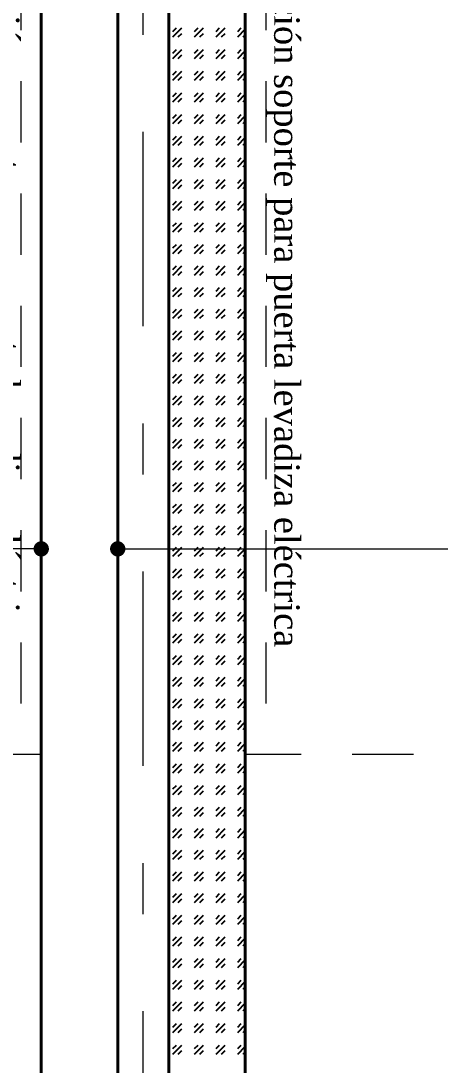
# Model space of a CAD drawing. Header units: inches. Extents: x 2908 to 3459, y -3172 to -55.
# Drawn here: x 3283.282 to 3284.105, y -139.908 to -137.861 of the extents above; entities that cross this region are included whole.
import ezdxf

# ---------------------------------------------------------------- set-up
doc = ezdxf.new("R2010")
doc.units = ezdxf.units.IN
doc.header["$MEASUREMENT"] = 0
doc.linetypes.add('ACAD_ISO02W100', pattern=[15, 12, -3])
doc.linetypes.add('DASHDOT', pattern=[25.4, 12.7, -6.35, 0, -6.35])
for name, color, linetype, lineweight in [('COTA', 1, 'Continuous', 9), ('E-EJES', 1, 'DASHDOT', 5), ('lineas proyectadas', 84, 'ACAD_ISO02W100', 18), ('muebles madera', 44, 'Continuous', 18), ('muros 2', 5, 'Continuous', 40), ('REFuerzo', 7, 'Continuous', 25)]:
    doc.layers.add(name, color=color, linetype=linetype, lineweight=lineweight)
doc.layers.add('TEXTO', color=4, linetype='Continuous')
doc.styles.add('Arial new', font='arial.ttf')
doc.styles.add('CONSTRUCTORA', font='times.ttf', dxfattribs={"height": 0.3})
doc.dimstyles.new('GUS', dxfattribs={"dimtxt": 0.1, "dimasz": 0.03, "dimexe": 0.05, "dimexo": 0.05, "dimgap": 0.005, "dimtad": 0, "dimzin": 1, "dimdsep": 46, "dimtxsty": 'Arial new', "dimblk": 'DOT', "dimcen": 0.01, "dimse1": 1, "dimse2": 1, "dimclrd": 1, "dimclre": 252, "dimclrt": 1, "dimaunit": 1, "dimadec": 0, "dimazin": 2, "dimtfac": 1, "dimtmove": 0, "dimatfit": 2, "dimldrblk": 'ARCHTICK', "dimfxl": 1, "dimlwd": -1, "dimlwe": -1, "dimarcsym": 1})

# ---------------------------------------------------------------- blocks, each defined once
blk = doc.blocks.new('_Dot')
at = {"color": 0, "linetype": 'ByBlock', "lineweight": -2}
blk.add_line((-0.5, 0), (-1, 0), dxfattribs=at)
at = {"color": 0, "linetype": 'ByBlock', "const_width": 0.5}
blk.add_lwpolyline([(-0.25, 0, 1), (0.25, 0, 1)], format="xyb", close=True, dxfattribs=at)
blk = doc.blocks.new('*D4350')
at = {"layer": 'COTA', "color": 1, "linetype": 'Continuous', "transparency": 16777216}
for p, q in [((3279.7508, -138.896), (3281.4104, -138.896)), ((3283.2922, -138.896), (3281.6798, -138.896))]:
    blk.add_line(p, q, dxfattribs=at)
at = {"layer": 'Defpoints', "color": 0, "transparency": 16777216}
for p in [(3279.7208, -137.3536, -1.031), (3283.3222, -137.4393, -1.031), (3279.7208, -138.896)]:
    blk.add_point(p, dxfattribs=at)
at = {"layer": 'COTA', "color": 1, "transparency": 16777216, "xscale": 0.03, "yscale": 0.03, "zscale": 0.03, "rotation": 180}
blk.add_blockref('_Dot', (3279.7208, -138.896), dxfattribs=at)
at = {"layer": 'COTA', "color": 1, "transparency": 16777216, "xscale": 0.03, "yscale": 0.03, "zscale": 0.03}
blk.add_blockref('_Dot', (3283.3222, -138.896), dxfattribs=at)
at = {"layer": 'COTA', "color": 1, "transparency": 16777216, "insert": (3281.5451, -138.896), "char_height": 0.1, "attachment_point": 5, "style": 'Arial new'}
blk.add_mtext('3.60', dxfattribs=at)
blk = doc.blocks.new('_ArchTick')
at = {"color": 0, "linetype": 'ByBlock', "const_width": 0.15}
blk.add_lwpolyline([(-0.5, -0.5), (0.5, 0.5)], dxfattribs=at)
blk = doc.blocks.new('*D4584')
at = {"layer": 'COTA', "color": 1, "linetype": 'Continuous', "transparency": 16777216}
for p, q in [((3283.5022, -138.896), (3284.8375, -138.896)), ((3286.4422, -138.896), (3285.1069, -138.896))]:
    blk.add_line(p, q, dxfattribs=at)
at = {"layer": 'Defpoints', "color": 0, "transparency": 16777216}
for p in [(3283.4722, -138.896), (3283.4722, -140.0753), (3286.4722, -140.4753)]:
    blk.add_point(p, dxfattribs=at)
at = {"layer": 'COTA', "color": 1, "transparency": 16777216, "xscale": 0.03, "yscale": 0.03, "zscale": 0.03, "rotation": 180}
blk.add_blockref('_Dot', (3283.4722, -138.896), dxfattribs=at)
at = {"layer": 'COTA', "color": 1, "transparency": 16777216, "xscale": 0.03, "yscale": 0.03, "zscale": 0.03}
blk.add_blockref('_Dot', (3286.4722, -138.896), dxfattribs=at)
at = {"layer": 'COTA', "color": 1, "transparency": 16777216, "insert": (3284.9722, -138.896), "char_height": 0.1, "attachment_point": 5, "style": 'Arial new'}
blk.add_mtext('3.00', dxfattribs=at)
blk = doc.blocks.new('*D4585')
at = {"layer": 'COTA', "color": 1, "linetype": 'Continuous', "transparency": 16777216}
for p, q in [((3283.052, -137.0693), (3283.052, -138.4226)), ((3283.052, -140.0453), (3283.052, -138.6919))]:
    blk.add_line(p, q, dxfattribs=at)
at = {"layer": 'Defpoints', "color": 0, "transparency": 16777216}
for p in [(3283.3222, -137.0393), (3283.052, -140.0753), (3283.3222, -140.0753)]:
    blk.add_point(p, dxfattribs=at)
at = {"layer": 'COTA', "color": 1, "transparency": 16777216, "xscale": 0.03, "yscale": 0.03, "zscale": 0.03}
for p, rotation in [((3283.052, -137.0393), 90), ((3283.052, -140.0753), 270)]:
    blk.add_blockref('_Dot', p, dxfattribs=dict(at, rotation=rotation))
at = {"layer": 'COTA', "color": 1, "transparency": 16777216, "insert": (3283.052, -138.5573), "char_height": 0.1, "attachment_point": 5, "rotation": 90, "style": 'Arial new'}
blk.add_mtext('3.04', dxfattribs=at)

msp = doc.modelspace()

# ---------------------------------------------------------------- linework, layer by layer
at = {"layer": 'E-EJES', "ltscale": 0.03}
msp.add_line((3283.5223, -145.3555), (3283.5223, -127.9331), dxfattribs=at)
at = {"layer": 'lineas proyectadas', "ltscale": 0.01}
for p, q in [((3283.2822, -137.0993), (3283.2822, -139.2993)), ((3283.7625, -137.0993), (3283.7625, -139.2993)), ((3283.3222, -139.2992), (3279.9805, -139.2993)), ((3286.4722, -139.2993), (3283.7225, -139.2993))]:
    msp.add_line(p, q, dxfattribs=at)
at = {"layer": 'muebles madera'}
msp.add_line((3283.7228, -140.0753), (3283.7228, -137.4393), dxfattribs=at)
at = {"layer": 'muros 2'}
for p, q in [((3283.3222, -137.5393), (3283.3222, -140.0753)), ((3283.4722, -137.5393), (3283.4722, -140.0753)), ((3283.5725, -137.5393), (3283.5725, -140.0753)), ((3283.7225, -137.5393), (3283.7225, -140.0753))]:
    msp.add_line(p, q, dxfattribs=at)
at = {"layer": 'REFuerzo'}
for p, q in [((3283.5802, -137.8924), (3283.5979, -137.8747)), ((3283.5802, -137.8818), (3283.5872, -137.8747)), ((3283.6226, -137.8924), (3283.6403, -137.8747)), ((3283.6226, -137.8818), (3283.6297, -137.8747)), ((3283.665, -137.8924), (3283.6827, -137.8747)), ((3283.665, -137.8818), (3283.6721, -137.8747)), ((3283.7075, -137.8818), (3283.7145, -137.8747)), ((3283.7075, -137.8924), (3283.7225, -137.8773)), ((3283.5908, -137.8924), (3283.5979, -137.8853)), ((3283.6332, -137.8924), (3283.6403, -137.8853)), ((3283.6756, -137.8924), (3283.6827, -137.8853)), ((3283.7181, -137.8924), (3283.7225, -137.8879)), ((3283.5802, -137.9348), (3283.5979, -137.9171)), ((3283.5802, -137.9242), (3283.5872, -137.9171)), ((3283.6226, -137.9348), (3283.6403, -137.9171)), ((3283.6226, -137.9242), (3283.6297, -137.9171)), ((3283.665, -137.9348), (3283.6827, -137.9171)), ((3283.665, -137.9242), (3283.6721, -137.9171)), ((3283.7075, -137.9242), (3283.7145, -137.9171)), ((3283.7075, -137.9348), (3283.7225, -137.9198)), ((3283.5908, -137.9348), (3283.5979, -137.9277)), ((3283.6332, -137.9348), (3283.6403, -137.9277)), ((3283.6756, -137.9348), (3283.6827, -137.9277)), ((3283.7181, -137.9348), (3283.7225, -137.9304)), ((3283.5802, -137.9772), (3283.5979, -137.9596)), ((3283.5802, -137.9666), (3283.5872, -137.9596)), ((3283.6226, -137.9772), (3283.6403, -137.9596)), ((3283.6226, -137.9666), (3283.6297, -137.9596)), ((3283.665, -137.9772), (3283.6827, -137.9596)), ((3283.665, -137.9666), (3283.6721, -137.9596)), ((3283.7075, -137.9666), (3283.7145, -137.9596)), ((3283.5908, -137.9772), (3283.5979, -137.9702)), ((3283.6332, -137.9772), (3283.6403, -137.9702)), ((3283.6756, -137.9772), (3283.6827, -137.9702)), ((3283.7075, -137.9772), (3283.7225, -137.9622)), ((3283.7181, -137.9772), (3283.7225, -137.9728)), ((3283.5802, -138.0197), (3283.5979, -138.002)), ((3283.5802, -138.0091), (3283.5872, -138.002)), ((3283.5908, -138.0197), (3283.5979, -138.0126)), ((3283.6226, -138.0197), (3283.6403, -138.002)), ((3283.6226, -138.0091), (3283.6297, -138.002)), ((3283.6332, -138.0197), (3283.6403, -138.0126)), ((3283.665, -138.0197), (3283.6827, -138.002)), ((3283.665, -138.0091), (3283.6721, -138.002)), ((3283.6756, -138.0197), (3283.6827, -138.0126)), ((3283.7075, -138.0091), (3283.7145, -138.002)), ((3283.7075, -138.0197), (3283.7225, -138.0046)), ((3283.7181, -138.0197), (3283.7225, -138.0152)), ((3283.5802, -138.0621), (3283.5979, -138.0444)), ((3283.5802, -138.0515), (3283.5872, -138.0444)), ((3283.5908, -138.0621), (3283.5979, -138.055)), ((3283.6226, -138.0621), (3283.6403, -138.0444)), ((3283.6226, -138.0515), (3283.6297, -138.0444)), ((3283.6332, -138.0621), (3283.6403, -138.055)), ((3283.665, -138.0621), (3283.6827, -138.0444)), ((3283.665, -138.0515), (3283.6721, -138.0444)), ((3283.6756, -138.0621), (3283.6827, -138.055)), ((3283.7075, -138.0515), (3283.7145, -138.0444)), ((3283.7075, -138.0621), (3283.7225, -138.047)), ((3283.7181, -138.0621), (3283.7225, -138.0576)), ((3283.5802, -138.1045), (3283.5979, -138.0868)), ((3283.5802, -138.0939), (3283.5872, -138.0868)), ((3283.5908, -138.1045), (3283.5979, -138.0974)), ((3283.6226, -138.1045), (3283.6403, -138.0868)), ((3283.6226, -138.0939), (3283.6297, -138.0868)), ((3283.6332, -138.1045), (3283.6403, -138.0974)), ((3283.665, -138.1045), (3283.6827, -138.0868)), ((3283.665, -138.0939), (3283.6721, -138.0868)), ((3283.6756, -138.1045), (3283.6827, -138.0974)), ((3283.7075, -138.0939), (3283.7145, -138.0868)), ((3283.7075, -138.1045), (3283.7225, -138.0895)), ((3283.7181, -138.1045), (3283.7225, -138.1001)), ((3283.5802, -138.1469), (3283.5979, -138.1293)), ((3283.5802, -138.1363), (3283.5872, -138.1293)), ((3283.5908, -138.1469), (3283.5979, -138.1399)), ((3283.6226, -138.1469), (3283.6403, -138.1293)), ((3283.6226, -138.1363), (3283.6297, -138.1293)), ((3283.6332, -138.1469), (3283.6403, -138.1399)), ((3283.665, -138.1469), (3283.6827, -138.1293)), ((3283.665, -138.1363), (3283.6721, -138.1293)), ((3283.6756, -138.1469), (3283.6827, -138.1399)), ((3283.7075, -138.1363), (3283.7145, -138.1293)), ((3283.7075, -138.1469), (3283.7225, -138.1319)), ((3283.7181, -138.1469), (3283.7225, -138.1425)), ((3283.5802, -138.1894), (3283.5979, -138.1717)), ((3283.5802, -138.1788), (3283.5872, -138.1717)), ((3283.5908, -138.1894), (3283.5979, -138.1823)), ((3283.6226, -138.1894), (3283.6403, -138.1717)), ((3283.6226, -138.1788), (3283.6297, -138.1717)), ((3283.6332, -138.1894), (3283.6403, -138.1823)), ((3283.665, -138.1894), (3283.6827, -138.1717)), ((3283.665, -138.1788), (3283.6721, -138.1717)), ((3283.6756, -138.1894), (3283.6827, -138.1823)), ((3283.7075, -138.1788), (3283.7145, -138.1717)), ((3283.7075, -138.1894), (3283.7225, -138.1743)), ((3283.7181, -138.1894), (3283.7225, -138.1849)), ((3283.5802, -138.2318), (3283.5979, -138.2141)), ((3283.5802, -138.2212), (3283.5872, -138.2141)), ((3283.5908, -138.2318), (3283.5979, -138.2247)), ((3283.6226, -138.2318), (3283.6403, -138.2141)), ((3283.6226, -138.2212), (3283.6297, -138.2141)), ((3283.6332, -138.2318), (3283.6403, -138.2247)), ((3283.665, -138.2318), (3283.6827, -138.2141)), ((3283.665, -138.2212), (3283.6721, -138.2141)), ((3283.6756, -138.2318), (3283.6827, -138.2247)), ((3283.7075, -138.2212), (3283.7145, -138.2141)), ((3283.7075, -138.2318), (3283.7225, -138.2167)), ((3283.7181, -138.2318), (3283.7225, -138.2273)), ((3283.5802, -138.2742), (3283.5979, -138.2565)), ((3283.5802, -138.2636), (3283.5872, -138.2565)), ((3283.5908, -138.2742), (3283.5979, -138.2672)), ((3283.6226, -138.2742), (3283.6403, -138.2565)), ((3283.6226, -138.2636), (3283.6297, -138.2565)), ((3283.6332, -138.2742), (3283.6403, -138.2672)), ((3283.665, -138.2742), (3283.6827, -138.2565)), ((3283.665, -138.2636), (3283.6721, -138.2565)), ((3283.6756, -138.2742), (3283.6827, -138.2672)), ((3283.7075, -138.2636), (3283.7145, -138.2565)), ((3283.7075, -138.2742), (3283.7225, -138.2592)), ((3283.7181, -138.2742), (3283.7225, -138.2698)), ((3283.5802, -138.3167), (3283.5979, -138.299)), ((3283.5802, -138.306), (3283.5872, -138.299)), ((3283.6226, -138.3167), (3283.6403, -138.299)), ((3283.6226, -138.306), (3283.6297, -138.299)), ((3283.665, -138.3167), (3283.6827, -138.299)), ((3283.665, -138.306), (3283.6721, -138.299)), ((3283.7075, -138.306), (3283.7145, -138.299)), ((3283.7075, -138.3167), (3283.7225, -138.3016)), ((3283.5908, -138.3167), (3283.5979, -138.3096)), ((3283.6332, -138.3167), (3283.6403, -138.3096)), ((3283.6756, -138.3167), (3283.6827, -138.3096)), ((3283.7181, -138.3167), (3283.7225, -138.3122)), ((3283.5802, -138.3591), (3283.5979, -138.3414)), ((3283.5802, -138.3485), (3283.5872, -138.3414)), ((3283.6226, -138.3591), (3283.6403, -138.3414)), ((3283.6226, -138.3485), (3283.6297, -138.3414)), ((3283.665, -138.3591), (3283.6827, -138.3414)), ((3283.665, -138.3485), (3283.6721, -138.3414)), ((3283.7075, -138.3485), (3283.7145, -138.3414)), ((3283.7075, -138.3591), (3283.7225, -138.344)), ((3283.5908, -138.3591), (3283.5979, -138.352)), ((3283.6332, -138.3591), (3283.6403, -138.352)), ((3283.6756, -138.3591), (3283.6827, -138.352)), ((3283.7181, -138.3591), (3283.7225, -138.3546)), ((3283.5802, -138.4015), (3283.5979, -138.3838)), ((3283.5802, -138.3909), (3283.5872, -138.3838)), ((3283.6226, -138.4015), (3283.6403, -138.3838)), ((3283.6226, -138.3909), (3283.6297, -138.3838)), ((3283.665, -138.4015), (3283.6827, -138.3838)), ((3283.665, -138.3909), (3283.6721, -138.3838)), ((3283.7075, -138.3909), (3283.7145, -138.3838)), ((3283.7075, -138.4015), (3283.7225, -138.3864)), ((3283.5908, -138.4015), (3283.5979, -138.3944)), ((3283.6332, -138.4015), (3283.6403, -138.3944)), ((3283.6756, -138.4015), (3283.6827, -138.3944)), ((3283.7181, -138.4015), (3283.7225, -138.397)), ((3283.5802, -138.4439), (3283.5979, -138.4263)), ((3283.5802, -138.4333), (3283.5872, -138.4263)), ((3283.6226, -138.4439), (3283.6403, -138.4263)), ((3283.6226, -138.4333), (3283.6297, -138.4263)), ((3283.665, -138.4439), (3283.6827, -138.4263)), ((3283.665, -138.4333), (3283.6721, -138.4263)), ((3283.7075, -138.4333), (3283.7145, -138.4263)), ((3283.7075, -138.4439), (3283.7225, -138.4289)), ((3283.5908, -138.4439), (3283.5979, -138.4369)), ((3283.6332, -138.4439), (3283.6403, -138.4369)), ((3283.6756, -138.4439), (3283.6827, -138.4369)), ((3283.7181, -138.4439), (3283.7225, -138.4395)), ((3283.5802, -138.4864), (3283.5979, -138.4687)), ((3283.5802, -138.4757), (3283.5872, -138.4687)), ((3283.6226, -138.4864), (3283.6403, -138.4687)), ((3283.6226, -138.4757), (3283.6297, -138.4687)), ((3283.665, -138.4864), (3283.6827, -138.4687)), ((3283.665, -138.4757), (3283.6721, -138.4687)), ((3283.7075, -138.4757), (3283.7145, -138.4687)), ((3283.7075, -138.4864), (3283.7225, -138.4713)), ((3283.5908, -138.4864), (3283.5979, -138.4793)), ((3283.6332, -138.4864), (3283.6403, -138.4793)), ((3283.6756, -138.4864), (3283.6827, -138.4793)), ((3283.7181, -138.4864), (3283.7225, -138.4819)), ((3283.5802, -138.5288), (3283.5979, -138.5111)), ((3283.5802, -138.5182), (3283.5872, -138.5111)), ((3283.6226, -138.5288), (3283.6403, -138.5111)), ((3283.6226, -138.5182), (3283.6297, -138.5111)), ((3283.665, -138.5288), (3283.6827, -138.5111)), ((3283.665, -138.5182), (3283.6721, -138.5111)), ((3283.7075, -138.5182), (3283.7145, -138.5111)), ((3283.5908, -138.5288), (3283.5979, -138.5217)), ((3283.6332, -138.5288), (3283.6403, -138.5217)), ((3283.6756, -138.5288), (3283.6827, -138.5217)), ((3283.7075, -138.5288), (3283.7225, -138.5137)), ((3283.7181, -138.5288), (3283.7225, -138.5243)), ((3283.5802, -138.5712), (3283.5979, -138.5535)), ((3283.5802, -138.5606), (3283.5872, -138.5535)), ((3283.6226, -138.5712), (3283.6403, -138.5535)), ((3283.6226, -138.5606), (3283.6297, -138.5535)), ((3283.665, -138.5712), (3283.6827, -138.5535)), ((3283.665, -138.5606), (3283.6721, -138.5535)), ((3283.7075, -138.5606), (3283.7145, -138.5535)), ((3283.5908, -138.5712), (3283.5979, -138.5641)), ((3283.6332, -138.5712), (3283.6403, -138.5641)), ((3283.6756, -138.5712), (3283.6827, -138.5641)), ((3283.7075, -138.5712), (3283.7225, -138.5561)), ((3283.7181, -138.5712), (3283.7225, -138.5668)), ((3283.5802, -138.6136), (3283.5979, -138.596)), ((3283.5802, -138.603), (3283.5872, -138.596)), ((3283.5908, -138.6136), (3283.5979, -138.6066)), ((3283.6226, -138.6136), (3283.6403, -138.596)), ((3283.6226, -138.603), (3283.6297, -138.596)), ((3283.6332, -138.6136), (3283.6403, -138.6066)), ((3283.665, -138.6136), (3283.6827, -138.596)), ((3283.665, -138.603), (3283.6721, -138.596)), ((3283.6756, -138.6136), (3283.6827, -138.6066)), ((3283.7075, -138.603), (3283.7145, -138.596)), ((3283.7075, -138.6136), (3283.7225, -138.5986)), ((3283.7181, -138.6136), (3283.7225, -138.6092)), ((3283.5802, -138.6561), (3283.5979, -138.6384)), ((3283.5802, -138.6455), (3283.5872, -138.6384)), ((3283.5908, -138.6561), (3283.5979, -138.649)), ((3283.6226, -138.6561), (3283.6403, -138.6384)), ((3283.6226, -138.6455), (3283.6297, -138.6384)), ((3283.6332, -138.6561), (3283.6403, -138.649)), ((3283.665, -138.6561), (3283.6827, -138.6384)), ((3283.665, -138.6455), (3283.6721, -138.6384)), ((3283.6756, -138.6561), (3283.6827, -138.649)), ((3283.7075, -138.6455), (3283.7145, -138.6384)), ((3283.7075, -138.6561), (3283.7225, -138.641)), ((3283.7181, -138.6561), (3283.7225, -138.6516)), ((3283.5802, -138.6985), (3283.5979, -138.6808)), ((3283.5802, -138.6879), (3283.5872, -138.6808)), ((3283.5908, -138.6985), (3283.5979, -138.6914)), ((3283.6226, -138.6985), (3283.6403, -138.6808)), ((3283.6226, -138.6879), (3283.6297, -138.6808)), ((3283.6332, -138.6985), (3283.6403, -138.6914)), ((3283.665, -138.6985), (3283.6827, -138.6808)), ((3283.665, -138.6879), (3283.6721, -138.6808)), ((3283.6756, -138.6985), (3283.6827, -138.6914)), ((3283.7075, -138.6879), (3283.7145, -138.6808)), ((3283.7075, -138.6985), (3283.7225, -138.6834)), ((3283.7181, -138.6985), (3283.7225, -138.694)), ((3283.5802, -138.7409), (3283.5979, -138.7232)), ((3283.5802, -138.7303), (3283.5872, -138.7232)), ((3283.5908, -138.7409), (3283.5979, -138.7338)), ((3283.6226, -138.7409), (3283.6403, -138.7232)), ((3283.6226, -138.7303), (3283.6297, -138.7232)), ((3283.6332, -138.7409), (3283.6403, -138.7338)), ((3283.665, -138.7409), (3283.6827, -138.7232)), ((3283.665, -138.7303), (3283.6721, -138.7232)), ((3283.6756, -138.7409), (3283.6827, -138.7338)), ((3283.7075, -138.7303), (3283.7145, -138.7232)), ((3283.7075, -138.7409), (3283.7225, -138.7259)), ((3283.7181, -138.7409), (3283.7225, -138.7365)), ((3283.5802, -138.7833), (3283.5979, -138.7657)), ((3283.5802, -138.7727), (3283.5872, -138.7657)), ((3283.5908, -138.7833), (3283.5979, -138.7763)), ((3283.6226, -138.7833), (3283.6403, -138.7657)), ((3283.6226, -138.7727), (3283.6297, -138.7657)), ((3283.6332, -138.7833), (3283.6403, -138.7763)), ((3283.665, -138.7833), (3283.6827, -138.7657)), ((3283.665, -138.7727), (3283.6721, -138.7657)), ((3283.6756, -138.7833), (3283.6827, -138.7763)), ((3283.7075, -138.7727), (3283.7145, -138.7657)), ((3283.7075, -138.7833), (3283.7225, -138.7683)), ((3283.7181, -138.7833), (3283.7225, -138.7789)), ((3283.5802, -138.8258), (3283.5979, -138.8081)), ((3283.5802, -138.8152), (3283.5872, -138.8081)), ((3283.5908, -138.8258), (3283.5979, -138.8187)), ((3283.6226, -138.8258), (3283.6403, -138.8081)), ((3283.6226, -138.8152), (3283.6297, -138.8081)), ((3283.6332, -138.8258), (3283.6403, -138.8187)), ((3283.665, -138.8258), (3283.6827, -138.8081)), ((3283.665, -138.8152), (3283.6721, -138.8081)), ((3283.6756, -138.8258), (3283.6827, -138.8187)), ((3283.7075, -138.8152), (3283.7145, -138.8081)), ((3283.7075, -138.8258), (3283.7225, -138.8107)), ((3283.7181, -138.8258), (3283.7225, -138.8213)), ((3283.5802, -138.8682), (3283.5979, -138.8505)), ((3283.5802, -138.8576), (3283.5872, -138.8505)), ((3283.5908, -138.8682), (3283.5979, -138.8611)), ((3283.6226, -138.8682), (3283.6403, -138.8505)), ((3283.6226, -138.8576), (3283.6297, -138.8505)), ((3283.6332, -138.8682), (3283.6403, -138.8611)), ((3283.665, -138.8682), (3283.6827, -138.8505)), ((3283.665, -138.8576), (3283.6721, -138.8505)), ((3283.6756, -138.8682), (3283.6827, -138.8611)), ((3283.7075, -138.8576), (3283.7145, -138.8505)), ((3283.7075, -138.8682), (3283.7225, -138.8531)), ((3283.7181, -138.8682), (3283.7225, -138.8637)), ((3283.5802, -138.9106), (3283.5979, -138.8929)), ((3283.5802, -138.9), (3283.5872, -138.8929)), ((3283.6226, -138.9106), (3283.6403, -138.8929)), ((3283.6226, -138.9), (3283.6297, -138.8929)), ((3283.665, -138.9106), (3283.6827, -138.8929)), ((3283.665, -138.9), (3283.6721, -138.8929)), ((3283.7075, -138.9), (3283.7145, -138.8929)), ((3283.7075, -138.9106), (3283.7225, -138.8956)), ((3283.5908, -138.9106), (3283.5979, -138.9035)), ((3283.6332, -138.9106), (3283.6403, -138.9035)), ((3283.6756, -138.9106), (3283.6827, -138.9035)), ((3283.7181, -138.9106), (3283.7225, -138.9062)), ((3283.5802, -138.953), (3283.5979, -138.9354)), ((3283.5802, -138.9424), (3283.5872, -138.9354)), ((3283.6226, -138.953), (3283.6403, -138.9354)), ((3283.6226, -138.9424), (3283.6297, -138.9354)), ((3283.665, -138.953), (3283.6827, -138.9354)), ((3283.665, -138.9424), (3283.6721, -138.9354)), ((3283.7075, -138.9424), (3283.7145, -138.9354)), ((3283.7075, -138.953), (3283.7225, -138.938)), ((3283.5908, -138.953), (3283.5979, -138.946)), ((3283.6332, -138.953), (3283.6403, -138.946)), ((3283.6756, -138.953), (3283.6827, -138.946)), ((3283.7181, -138.953), (3283.7225, -138.9486)), ((3283.5802, -138.9955), (3283.5979, -138.9778)), ((3283.5802, -138.9849), (3283.5872, -138.9778)), ((3283.6226, -138.9955), (3283.6403, -138.9778)), ((3283.6226, -138.9849), (3283.6297, -138.9778)), ((3283.665, -138.9955), (3283.6827, -138.9778)), ((3283.665, -138.9849), (3283.6721, -138.9778)), ((3283.7075, -138.9849), (3283.7145, -138.9778)), ((3283.7075, -138.9955), (3283.7225, -138.9804)), ((3283.5908, -138.9955), (3283.5979, -138.9884)), ((3283.6332, -138.9955), (3283.6403, -138.9884)), ((3283.6756, -138.9955), (3283.6827, -138.9884)), ((3283.7181, -138.9955), (3283.7225, -138.991)), ((3283.5802, -139.0379), (3283.5979, -139.0202)), ((3283.5802, -139.0273), (3283.5872, -139.0202)), ((3283.6226, -139.0379), (3283.6403, -139.0202)), ((3283.6226, -139.0273), (3283.6297, -139.0202)), ((3283.665, -139.0379), (3283.6827, -139.0202)), ((3283.665, -139.0273), (3283.6721, -139.0202)), ((3283.7075, -139.0273), (3283.7145, -139.0202)), ((3283.7075, -139.0379), (3283.7225, -139.0228)), ((3283.5908, -139.0379), (3283.5979, -139.0308)), ((3283.6332, -139.0379), (3283.6403, -139.0308)), ((3283.6756, -139.0379), (3283.6827, -139.0308)), ((3283.7181, -139.0379), (3283.7225, -139.0334)), ((3283.5802, -139.0803), (3283.5979, -139.0626)), ((3283.5802, -139.0697), (3283.5872, -139.0626)), ((3283.6226, -139.0803), (3283.6403, -139.0626)), ((3283.6226, -139.0697), (3283.6297, -139.0626)), ((3283.665, -139.0803), (3283.6827, -139.0626)), ((3283.665, -139.0697), (3283.6721, -139.0626)), ((3283.7075, -139.0697), (3283.7145, -139.0626)), ((3283.7075, -139.0803), (3283.7225, -139.0653)), ((3283.5908, -139.0803), (3283.5979, -139.0733)), ((3283.6332, -139.0803), (3283.6403, -139.0733)), ((3283.6756, -139.0803), (3283.6827, -139.0733)), ((3283.7181, -139.0803), (3283.7225, -139.0759)), ((3283.5802, -139.1228), (3283.5979, -139.1051)), ((3283.5802, -139.1121), (3283.5872, -139.1051)), ((3283.6226, -139.1228), (3283.6403, -139.1051)), ((3283.6226, -139.1121), (3283.6297, -139.1051)), ((3283.665, -139.1228), (3283.6827, -139.1051)), ((3283.665, -139.1121), (3283.6721, -139.1051)), ((3283.7075, -139.1121), (3283.7145, -139.1051)), ((3283.5908, -139.1228), (3283.5979, -139.1157)), ((3283.6332, -139.1228), (3283.6403, -139.1157)), ((3283.6756, -139.1228), (3283.6827, -139.1157)), ((3283.7075, -139.1228), (3283.7225, -139.1077)), ((3283.7181, -139.1228), (3283.7225, -139.1183)), ((3283.5802, -139.1652), (3283.5979, -139.1475)), ((3283.5802, -139.1546), (3283.5872, -139.1475)), ((3283.6226, -139.1652), (3283.6403, -139.1475)), ((3283.6226, -139.1546), (3283.6297, -139.1475)), ((3283.665, -139.1652), (3283.6827, -139.1475)), ((3283.665, -139.1546), (3283.6721, -139.1475)), ((3283.7075, -139.1546), (3283.7145, -139.1475)), ((3283.5908, -139.1652), (3283.5979, -139.1581)), ((3283.6332, -139.1652), (3283.6403, -139.1581)), ((3283.6756, -139.1652), (3283.6827, -139.1581)), ((3283.7075, -139.1652), (3283.7225, -139.1501)), ((3283.7181, -139.1652), (3283.7225, -139.1607)), ((3283.5802, -139.2076), (3283.5979, -139.1899)), ((3283.5802, -139.197), (3283.5872, -139.1899)), ((3283.5908, -139.2076), (3283.5979, -139.2005)), ((3283.6226, -139.2076), (3283.6403, -139.1899)), ((3283.6226, -139.197), (3283.6297, -139.1899)), ((3283.6332, -139.2076), (3283.6403, -139.2005)), ((3283.665, -139.2076), (3283.6827, -139.1899)), ((3283.665, -139.197), (3283.6721, -139.1899)), ((3283.6756, -139.2076), (3283.6827, -139.2005)), ((3283.7075, -139.197), (3283.7145, -139.1899)), ((3283.7075, -139.2076), (3283.7225, -139.1925)), ((3283.7181, -139.2076), (3283.7225, -139.2032)), ((3283.5802, -139.25), (3283.5979, -139.2324)), ((3283.5802, -139.2394), (3283.5872, -139.2324)), ((3283.5908, -139.25), (3283.5979, -139.243)), ((3283.6226, -139.25), (3283.6403, -139.2324)), ((3283.6226, -139.2394), (3283.6297, -139.2324)), ((3283.6332, -139.25), (3283.6403, -139.243)), ((3283.665, -139.25), (3283.6827, -139.2324)), ((3283.665, -139.2394), (3283.6721, -139.2324)), ((3283.6756, -139.25), (3283.6827, -139.243)), ((3283.7075, -139.2394), (3283.7145, -139.2324)), ((3283.7075, -139.25), (3283.7225, -139.235)), ((3283.7181, -139.25), (3283.7225, -139.2456)), ((3283.5802, -139.2925), (3283.5979, -139.2748)), ((3283.5802, -139.2819), (3283.5872, -139.2748)), ((3283.5908, -139.2925), (3283.5979, -139.2854)), ((3283.6226, -139.2925), (3283.6403, -139.2748)), ((3283.6226, -139.2819), (3283.6297, -139.2748)), ((3283.6332, -139.2925), (3283.6403, -139.2854)), ((3283.665, -139.2925), (3283.6827, -139.2748)), ((3283.665, -139.2819), (3283.6721, -139.2748)), ((3283.6756, -139.2925), (3283.6827, -139.2854)), ((3283.7075, -139.2819), (3283.7145, -139.2748)), ((3283.7075, -139.2925), (3283.7225, -139.2774)), ((3283.7181, -139.2925), (3283.7225, -139.288)), ((3283.5802, -139.3349), (3283.5979, -139.3172)), ((3283.5802, -139.3243), (3283.5872, -139.3172)), ((3283.5908, -139.3349), (3283.5979, -139.3278)), ((3283.6226, -139.3349), (3283.6403, -139.3172)), ((3283.6226, -139.3243), (3283.6297, -139.3172)), ((3283.6332, -139.3349), (3283.6403, -139.3278)), ((3283.665, -139.3349), (3283.6827, -139.3172)), ((3283.665, -139.3243), (3283.6721, -139.3172)), ((3283.6756, -139.3349), (3283.6827, -139.3278)), ((3283.7075, -139.3243), (3283.7145, -139.3172)), ((3283.7075, -139.3349), (3283.7225, -139.3198)), ((3283.7181, -139.3349), (3283.7225, -139.3304)), ((3283.5802, -139.3773), (3283.5979, -139.3596)), ((3283.5802, -139.3667), (3283.5872, -139.3596)), ((3283.5908, -139.3773), (3283.5979, -139.3702)), ((3283.6226, -139.3773), (3283.6403, -139.3596)), ((3283.6226, -139.3667), (3283.6297, -139.3596)), ((3283.6332, -139.3773), (3283.6403, -139.3702)), ((3283.665, -139.3773), (3283.6827, -139.3596)), ((3283.665, -139.3667), (3283.6721, -139.3596)), ((3283.6756, -139.3773), (3283.6827, -139.3702)), ((3283.7075, -139.3667), (3283.7145, -139.3596)), ((3283.7075, -139.3773), (3283.7225, -139.3623)), ((3283.7181, -139.3773), (3283.7225, -139.3729)), ((3283.5802, -139.4197), (3283.5979, -139.4021)), ((3283.5802, -139.4091), (3283.5872, -139.4021)), ((3283.5908, -139.4197), (3283.5979, -139.4127)), ((3283.6226, -139.4197), (3283.6403, -139.4021)), ((3283.6226, -139.4091), (3283.6297, -139.4021)), ((3283.6332, -139.4197), (3283.6403, -139.4127)), ((3283.665, -139.4197), (3283.6827, -139.4021)), ((3283.665, -139.4091), (3283.6721, -139.4021)), ((3283.6756, -139.4197), (3283.6827, -139.4127)), ((3283.7075, -139.4091), (3283.7145, -139.4021)), ((3283.7075, -139.4197), (3283.7225, -139.4047)), ((3283.7181, -139.4197), (3283.7225, -139.4153)), ((3283.5802, -139.4622), (3283.5979, -139.4445)), ((3283.5802, -139.4516), (3283.5872, -139.4445)), ((3283.5908, -139.4622), (3283.5979, -139.4551)), ((3283.6226, -139.4622), (3283.6403, -139.4445)), ((3283.6226, -139.4516), (3283.6297, -139.4445)), ((3283.6332, -139.4622), (3283.6403, -139.4551)), ((3283.665, -139.4622), (3283.6827, -139.4445)), ((3283.665, -139.4516), (3283.6721, -139.4445)), ((3283.6756, -139.4622), (3283.6827, -139.4551)), ((3283.7075, -139.4516), (3283.7145, -139.4445)), ((3283.7075, -139.4622), (3283.7225, -139.4471)), ((3283.7181, -139.4622), (3283.7225, -139.4577)), ((3283.5802, -139.5046), (3283.5979, -139.4869)), ((3283.5802, -139.494), (3283.5872, -139.4869)), ((3283.6226, -139.5046), (3283.6403, -139.4869)), ((3283.6226, -139.494), (3283.6297, -139.4869)), ((3283.665, -139.5046), (3283.6827, -139.4869)), ((3283.665, -139.494), (3283.6721, -139.4869)), ((3283.7075, -139.494), (3283.7145, -139.4869)), ((3283.7075, -139.5046), (3283.7225, -139.4895)), ((3283.5908, -139.5046), (3283.5979, -139.4975)), ((3283.6332, -139.5046), (3283.6403, -139.4975)), ((3283.6756, -139.5046), (3283.6827, -139.4975)), ((3283.7181, -139.5046), (3283.7225, -139.5001)), ((3283.5802, -139.547), (3283.5979, -139.5293)), ((3283.5802, -139.5364), (3283.5872, -139.5293)), ((3283.6226, -139.547), (3283.6403, -139.5293)), ((3283.6226, -139.5364), (3283.6297, -139.5293)), ((3283.665, -139.547), (3283.6827, -139.5293)), ((3283.665, -139.5364), (3283.6721, -139.5293)), ((3283.7075, -139.5364), (3283.7145, -139.5293)), ((3283.7075, -139.547), (3283.7225, -139.532)), ((3283.5908, -139.547), (3283.5979, -139.5399)), ((3283.6332, -139.547), (3283.6403, -139.5399)), ((3283.6756, -139.547), (3283.6827, -139.5399)), ((3283.7181, -139.547), (3283.7225, -139.5426)), ((3283.5802, -139.5894), (3283.5979, -139.5718)), ((3283.5802, -139.5788), (3283.5872, -139.5718)), ((3283.6226, -139.5894), (3283.6403, -139.5718)), ((3283.6226, -139.5788), (3283.6297, -139.5718)), ((3283.665, -139.5894), (3283.6827, -139.5718)), ((3283.665, -139.5788), (3283.6721, -139.5718)), ((3283.7075, -139.5788), (3283.7145, -139.5718)), ((3283.7075, -139.5894), (3283.7225, -139.5744)), ((3283.5908, -139.5894), (3283.5979, -139.5824)), ((3283.6332, -139.5894), (3283.6403, -139.5824)), ((3283.6756, -139.5894), (3283.6827, -139.5824)), ((3283.7181, -139.5894), (3283.7225, -139.585)), ((3283.5802, -139.6319), (3283.5979, -139.6142)), ((3283.5802, -139.6213), (3283.5872, -139.6142)), ((3283.6226, -139.6319), (3283.6403, -139.6142)), ((3283.6226, -139.6213), (3283.6297, -139.6142)), ((3283.665, -139.6319), (3283.6827, -139.6142)), ((3283.665, -139.6213), (3283.6721, -139.6142)), ((3283.7075, -139.6213), (3283.7145, -139.6142)), ((3283.7075, -139.6319), (3283.7225, -139.6168)), ((3283.5908, -139.6319), (3283.5979, -139.6248)), ((3283.6332, -139.6319), (3283.6403, -139.6248)), ((3283.6756, -139.6319), (3283.6827, -139.6248)), ((3283.7181, -139.6319), (3283.7225, -139.6274)), ((3283.5802, -139.6743), (3283.5979, -139.6566)), ((3283.5802, -139.6637), (3283.5872, -139.6566)), ((3283.6226, -139.6743), (3283.6403, -139.6566)), ((3283.6226, -139.6637), (3283.6297, -139.6566)), ((3283.665, -139.6743), (3283.6827, -139.6566)), ((3283.665, -139.6637), (3283.6721, -139.6566)), ((3283.7075, -139.6637), (3283.7145, -139.6566)), ((3283.7075, -139.6743), (3283.7225, -139.6592)), ((3283.5908, -139.6743), (3283.5979, -139.6672)), ((3283.6332, -139.6743), (3283.6403, -139.6672)), ((3283.6756, -139.6743), (3283.6827, -139.6672)), ((3283.7181, -139.6743), (3283.7225, -139.6698)), ((3283.5802, -139.7167), (3283.5979, -139.699)), ((3283.5802, -139.7061), (3283.5872, -139.699)), ((3283.6226, -139.7167), (3283.6403, -139.699)), ((3283.6226, -139.7061), (3283.6297, -139.699)), ((3283.665, -139.7167), (3283.6827, -139.699)), ((3283.665, -139.7061), (3283.6721, -139.699)), ((3283.7075, -139.7061), (3283.7145, -139.699)), ((3283.5908, -139.7167), (3283.5979, -139.7097)), ((3283.6332, -139.7167), (3283.6403, -139.7097)), ((3283.6756, -139.7167), (3283.6827, -139.7097)), ((3283.7075, -139.7167), (3283.7225, -139.7017)), ((3283.7181, -139.7167), (3283.7225, -139.7123)), ((3283.5802, -139.7591), (3283.5979, -139.7415)), ((3283.5802, -139.7485), (3283.5872, -139.7415)), ((3283.6226, -139.7591), (3283.6403, -139.7415)), ((3283.6226, -139.7485), (3283.6297, -139.7415)), ((3283.665, -139.7591), (3283.6827, -139.7415)), ((3283.665, -139.7485), (3283.6721, -139.7415)), ((3283.7075, -139.7485), (3283.7145, -139.7415)), ((3283.5908, -139.7591), (3283.5979, -139.7521)), ((3283.6332, -139.7591), (3283.6403, -139.7521)), ((3283.6756, -139.7591), (3283.6827, -139.7521)), ((3283.7075, -139.7591), (3283.7225, -139.7441)), ((3283.7181, -139.7591), (3283.7225, -139.7547)), ((3283.5802, -139.8016), (3283.5979, -139.7839)), ((3283.5802, -139.791), (3283.5872, -139.7839)), ((3283.5908, -139.8016), (3283.5979, -139.7945)), ((3283.6226, -139.8016), (3283.6403, -139.7839)), ((3283.6226, -139.791), (3283.6297, -139.7839)), ((3283.6332, -139.8016), (3283.6403, -139.7945)), ((3283.665, -139.8016), (3283.6827, -139.7839)), ((3283.665, -139.791), (3283.6721, -139.7839)), ((3283.6756, -139.8016), (3283.6827, -139.7945)), ((3283.7075, -139.791), (3283.7145, -139.7839)), ((3283.7075, -139.8016), (3283.7225, -139.7865)), ((3283.7181, -139.8016), (3283.7225, -139.7971)), ((3283.5802, -139.844), (3283.5979, -139.8263)), ((3283.5802, -139.8334), (3283.5872, -139.8263)), ((3283.5908, -139.844), (3283.5979, -139.8369)), ((3283.6226, -139.844), (3283.6403, -139.8263)), ((3283.6226, -139.8334), (3283.6297, -139.8263)), ((3283.6332, -139.844), (3283.6403, -139.8369)), ((3283.665, -139.844), (3283.6827, -139.8263)), ((3283.665, -139.8334), (3283.6721, -139.8263)), ((3283.6756, -139.844), (3283.6827, -139.8369)), ((3283.7075, -139.8334), (3283.7145, -139.8263)), ((3283.7075, -139.844), (3283.7225, -139.8289)), ((3283.7181, -139.844), (3283.7225, -139.8395)), ((3283.5802, -139.8864), (3283.5979, -139.8687)), ((3283.5802, -139.8758), (3283.5872, -139.8687)), ((3283.5908, -139.8864), (3283.5979, -139.8794)), ((3283.6226, -139.8864), (3283.6403, -139.8687)), ((3283.6226, -139.8758), (3283.6297, -139.8687)), ((3283.6332, -139.8864), (3283.6403, -139.8794)), ((3283.665, -139.8864), (3283.6827, -139.8687)), ((3283.665, -139.8758), (3283.6721, -139.8687)), ((3283.6756, -139.8864), (3283.6827, -139.8794)), ((3283.7075, -139.8758), (3283.7145, -139.8687)), ((3283.7075, -139.8864), (3283.7225, -139.8714)), ((3283.7181, -139.8864), (3283.7225, -139.882))]:
    msp.add_line(p, q, dxfattribs=at)

# ---------------------------------------------------------------- texts
at = {"layer": 'TEXTO', "style": 'CONSTRUCTORA'}
for p in [(3283.2295, -137.6401), (3283.7791, -137.6401)]:
    msp.add_text('Proyeción soporte para puerta levadiza eléctrica ', height=0.05, rotation=270.0038, dxfattribs=at).set_placement(p)

# ---------------------------------------------------------------- dimensions: what is measured, and where the dimension line sits
at = {"layer": 'COTA'}
dim = msp.add_linear_dim(base=(3283.052, -140.0753), p1=(3283.3222, -137.0393), p2=(3283.3222, -140.0753), angle=90, dimstyle='GUS', dxfattribs=at)
dim.commit()
dim.dimension.update_dxf_attribs({"geometry": '*D4585', "text_midpoint": (3283.052, -138.5573)})
dim = msp.add_linear_dim(base=(3279.7208, -138.896, 1.031), p1=(3283.3222, -137.4393), p2=(3279.7208, -137.3536), angle=180, dimstyle='GUS', dxfattribs=at)
dim.commit()
dim.dimension.update_dxf_attribs({"geometry": '*D4350', "text_midpoint": (3281.5451, -138.896, 1.031), "dimtype": 160})
dim = msp.add_linear_dim(base=(3283.4722, -138.896), p1=(3286.4722, -140.4753), p2=(3283.4722, -140.0753), dimstyle='GUS', dxfattribs=at)
dim.commit()
dim.dimension.update_dxf_attribs({"geometry": '*D4584', "text_midpoint": (3284.9722, -138.896)})

doc.saveas('drawing.dxf')
